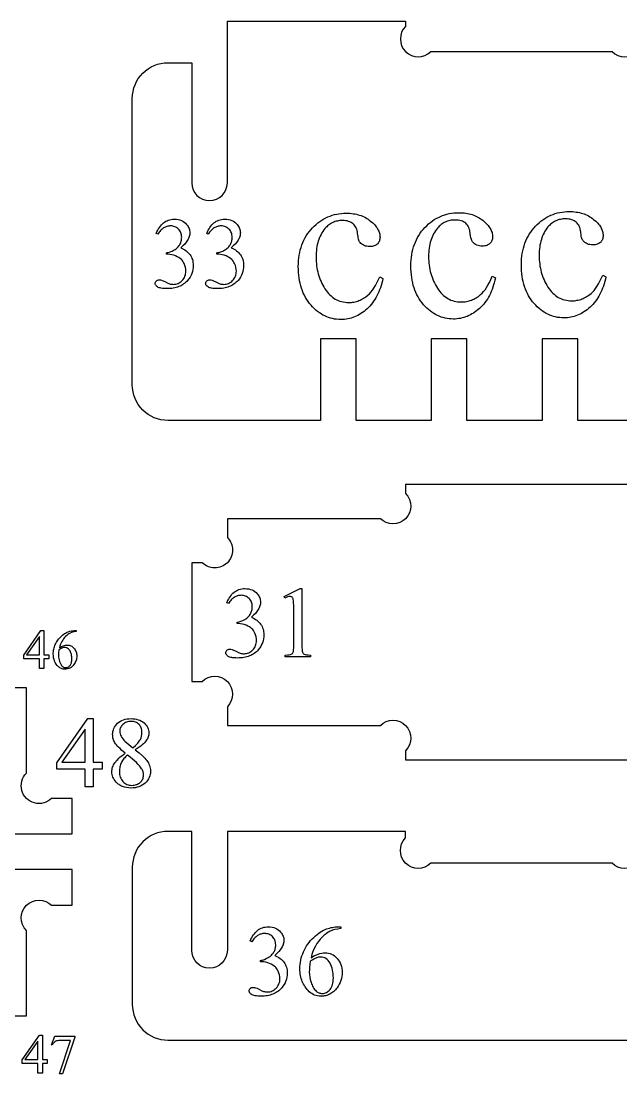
# Model space of a CAD drawing. Extents: x 5 to 599, y -219 to 392.
# Drawn here: x 469.5 to 522.9, y 6.6 to 100.4 of the extents above; entities that cross this region are included whole.
import ezdxf

# ---------------------------------------------------------------- set-up
doc = ezdxf.new("R2010")
doc.units = 0
doc.header["$MEASUREMENT"] = 0
doc.layers.add('EXT', color=1, linetype='CONTINUOUS')
doc.layers.add('TEXT', color=18, linetype='CONTINUOUS')

msp = doc.modelspace()

# ---------------------------------------------------------------- linework, layer by layer
at = {"layer": 'EXT'}
for points in [[(525.767, 64.777), (519.064, 64.777), (519.064, 72.053), (515.888, 72.053), (515.888, 64.777), (509.185, 64.777), (509.185, 72.053), (506.01, 72.053), (506.01, 64.777), (499.307, 64.777), (499.307, 72.053), (496.132, 72.053), (496.132, 64.777), (482.549, 64.777, -0.414214), (479.374, 67.952), (479.374, 93.466, -0.414214), (482.549, 96.641), (484.666, 96.641), (484.666, 85.945), (484.666, 85.945, 1), (487.841, 85.945), (487.841, 100.35), (503.717, 100.35), (503.717, 99.878, 1), (505.962, 97.633), (522.11, 97.633, 1), (524.356, 99.878)], [(524.356, 59.075), (503.717, 59.075), (503.717, 58.272, -1), (501.472, 56.027), (487.841, 56.027), (487.841, 54.354, -0.414214), (487.841, 52.108, -0.414214), (485.596, 52.108), (484.666, 52.108), (484.666, 41.524), (485.596, 41.524, -1), (487.841, 39.279), (487.841, 37.606), (501.472, 37.606, -1), (503.717, 35.361), (503.717, 34.558), (524.356, 34.558)], [(524.356, 27.594, -1), (522.11, 25.348), (505.962, 25.348, -1), (503.717, 27.594), (503.717, 28.171), (487.841, 28.171), (487.841, 17.587, -1), (484.666, 17.587), (484.666, 17.587), (484.666, 28.171), (482.549, 28.171, 0.414214), (479.374, 24.996), (479.374, 12.759, 0.414214), (482.549, 9.583), (582.038, 9.583, 0.414214)]]:
    msp.add_lwpolyline(points, format="xyb", dxfattribs=at)
msp.add_lwpolyline([(457.393, 21.592), (459.231, 21.592, -1), (461.477, 19.347), (461.477, 11.749), (469.944, 11.749), (469.944, 19.347, -1), (472.189, 21.592), (474.027, 21.592), (474.027, 24.767), (465.71, 24.767), (465.71, 27.943), (474.027, 27.943), (474.027, 31.118), (472.189, 31.118, -1), (469.944, 33.363), (469.944, 40.961), (461.477, 40.961), (461.477, 33.363, -1), (459.231, 31.118), (457.393, 31.118)], format="xyb", close=True, dxfattribs=at)
at = {"layer": 'TEXT'}
for points in [[(481.503, 81.443), (481.568, 81.589), (481.638, 81.727), (481.713, 81.856), (481.791, 81.976), (481.873, 82.088), (481.96, 82.191), (482.051, 82.286), (482.146, 82.372), (482.246, 82.448), (482.352, 82.515), (482.464, 82.571), (482.582, 82.617), (482.706, 82.653), (482.836, 82.678), (482.972, 82.694), (483.114, 82.699), (483.288, 82.691), (483.451, 82.67), (483.604, 82.633), (483.746, 82.582), (483.878, 82.517), (484, 82.437), (484.111, 82.342), (484.212, 82.233), (484.28, 82.146), (484.338, 82.057), (484.388, 81.966), (484.429, 81.874), (484.461, 81.781), (484.483, 81.686), (484.497, 81.589), (484.501, 81.491), (484.498, 81.41), (484.489, 81.328), (484.473, 81.246), (484.45, 81.164), (484.422, 81.081), (484.387, 80.998), (484.345, 80.914), (484.297, 80.831), (484.243, 80.746), (484.182, 80.662), (484.042, 80.492), (483.876, 80.321), (483.685, 80.148), (483.818, 80.091), (483.942, 80.029), (484.059, 79.961), (484.167, 79.887), (484.266, 79.807), (484.357, 79.721), (484.44, 79.63), (484.515, 79.533), (484.58, 79.431), (484.638, 79.325), (484.686, 79.214), (484.725, 79.099), (484.756, 78.979), (484.778, 78.855), (484.791, 78.726), (484.796, 78.594), (484.788, 78.404), (484.765, 78.22), (484.726, 78.043), (484.673, 77.872), (484.604, 77.708), (484.519, 77.551), (484.419, 77.399), (484.304, 77.255), (484.221, 77.165), (484.135, 77.082), (484.043, 77.004), (483.947, 76.932), (483.847, 76.866), (483.742, 76.805), (483.633, 76.75), (483.519, 76.701), (483.401, 76.658), (483.278, 76.621), (483.151, 76.589), (483.019, 76.563), (482.883, 76.543), (482.742, 76.528), (482.596, 76.52), (482.447, 76.517), (482.302, 76.519), (482.17, 76.526), (482.05, 76.538), (481.941, 76.554), (481.845, 76.575), (481.761, 76.601), (481.688, 76.631), (481.628, 76.666), (481.533, 76.742), (481.495, 76.781), (481.465, 76.821), (481.441, 76.861), (481.424, 76.902), (481.414, 76.944), (481.411, 76.987), (481.417, 77.048), (481.436, 77.106), (481.469, 77.16), (481.514, 77.211), (481.568, 77.253), (481.627, 77.283), (481.692, 77.301), (481.762, 77.307), (481.873, 77.298), (481.986, 77.272), (482.108, 77.221), (482.324, 77.112), (482.547, 77.002), (482.628, 76.967), (482.688, 76.947), (482.771, 76.926), (482.856, 76.911), (482.944, 76.902), (483.035, 76.899), (483.145, 76.904), (483.252, 76.921), (483.355, 76.948), (483.454, 76.986), (483.549, 77.034), (483.641, 77.094), (483.73, 77.164), (483.814, 77.246), (483.892, 77.334), (483.959, 77.427), (484.016, 77.524), (484.063, 77.624), (484.099, 77.729), (484.125, 77.838), (484.141, 77.95), (484.146, 78.067), (484.136, 78.239), (484.107, 78.409), (484.059, 78.577), (483.992, 78.743), (483.934, 78.858), (483.872, 78.959), (483.809, 79.045), (483.742, 79.116), (483.639, 79.202), (483.518, 79.283), (483.38, 79.361), (483.224, 79.434), (483.058, 79.497), (482.891, 79.541), (482.722, 79.568), (482.552, 79.577), (482.412, 79.577), (482.412, 79.709), (482.498, 79.722), (482.585, 79.741), (482.759, 79.793), (482.933, 79.866), (483.107, 79.959), (483.192, 80.012), (483.27, 80.067), (483.342, 80.126), (483.409, 80.186), (483.469, 80.25), (483.524, 80.316), (483.572, 80.384), (483.615, 80.455), (483.652, 80.529), (483.684, 80.604), (483.711, 80.681), (483.733, 80.759), (483.75, 80.84), (483.763, 80.922), (483.77, 81.006), (483.773, 81.092), (483.768, 81.202), (483.755, 81.307), (483.733, 81.407), (483.702, 81.501), (483.662, 81.589), (483.613, 81.673), (483.556, 81.75), (483.489, 81.823), (483.416, 81.888), (483.339, 81.945), (483.258, 81.993), (483.172, 82.032), (483.081, 82.062), (482.987, 82.084), (482.888, 82.097), (482.785, 82.102), (482.701, 82.099), (482.618, 82.09), (482.537, 82.076), (482.458, 82.056), (482.381, 82.03), (482.306, 81.999), (482.232, 81.962), (482.16, 81.919), (482.09, 81.871), (482.022, 81.817), (481.955, 81.757), (481.89, 81.692), (481.827, 81.62), (481.765, 81.544), (481.648, 81.373)], [(485.999, 81.443), (486.064, 81.589), (486.134, 81.727), (486.208, 81.856), (486.287, 81.976), (486.369, 82.088), (486.456, 82.191), (486.547, 82.286), (486.642, 82.372), (486.742, 82.448), (486.848, 82.515), (486.96, 82.571), (487.078, 82.617), (487.202, 82.653), (487.332, 82.678), (487.468, 82.694), (487.61, 82.699), (487.784, 82.691), (487.947, 82.67), (488.1, 82.633), (488.242, 82.582), (488.374, 82.517), (488.496, 82.437), (488.607, 82.342), (488.708, 82.233), (488.775, 82.146), (488.834, 82.057), (488.884, 81.966), (488.925, 81.874), (488.957, 81.781), (488.979, 81.686), (488.993, 81.589), (488.997, 81.491), (488.994, 81.41), (488.985, 81.328), (488.969, 81.246), (488.946, 81.164), (488.918, 81.081), (488.882, 80.998), (488.841, 80.914), (488.793, 80.831), (488.739, 80.746), (488.678, 80.662), (488.538, 80.492), (488.372, 80.321), (488.181, 80.148), (488.314, 80.091), (488.438, 80.029), (488.555, 79.961), (488.663, 79.887), (488.762, 79.807), (488.853, 79.721), (488.936, 79.63), (489.01, 79.533), (489.076, 79.431), (489.133, 79.325), (489.182, 79.214), (489.221, 79.099), (489.252, 78.979), (489.274, 78.855), (489.287, 78.726), (489.291, 78.594), (489.284, 78.404), (489.261, 78.22), (489.222, 78.043), (489.169, 77.872), (489.099, 77.708), (489.015, 77.551), (488.915, 77.399), (488.8, 77.255), (488.717, 77.165), (488.63, 77.082), (488.539, 77.004), (488.443, 76.932), (488.343, 76.866), (488.238, 76.805), (488.129, 76.75), (488.015, 76.701), (487.897, 76.658), (487.774, 76.621), (487.646, 76.589), (487.515, 76.563), (487.378, 76.543), (487.238, 76.528), (487.092, 76.52), (486.943, 76.517), (486.798, 76.519), (486.666, 76.526), (486.545, 76.538), (486.437, 76.554), (486.341, 76.575), (486.256, 76.601), (486.184, 76.631), (486.124, 76.666), (486.029, 76.742), (485.991, 76.781), (485.961, 76.821), (485.937, 76.861), (485.92, 76.902), (485.91, 76.944), (485.906, 76.987), (485.913, 77.048), (485.932, 77.106), (485.964, 77.16), (486.01, 77.211), (486.064, 77.253), (486.123, 77.283), (486.188, 77.301), (486.258, 77.307), (486.368, 77.298), (486.482, 77.272), (486.603, 77.221), (486.82, 77.112), (487.042, 77.002), (487.123, 76.967), (487.184, 76.947), (487.267, 76.926), (487.352, 76.911), (487.44, 76.902), (487.531, 76.899), (487.641, 76.904), (487.748, 76.921), (487.85, 76.948), (487.95, 76.986), (488.045, 77.034), (488.137, 77.094), (488.225, 77.164), (488.31, 77.246), (488.388, 77.334), (488.455, 77.427), (488.512, 77.524), (488.559, 77.624), (488.595, 77.729), (488.621, 77.838), (488.636, 77.95), (488.642, 78.067), (488.632, 78.239), (488.603, 78.409), (488.555, 78.577), (488.488, 78.743), (488.43, 78.858), (488.368, 78.959), (488.304, 79.045), (488.238, 79.116), (488.135, 79.202), (488.014, 79.283), (487.876, 79.361), (487.72, 79.434), (487.554, 79.497), (487.387, 79.541), (487.218, 79.568), (487.048, 79.577), (486.907, 79.577), (486.907, 79.709), (486.994, 79.722), (487.081, 79.741), (487.255, 79.793), (487.429, 79.866), (487.603, 79.959), (487.688, 80.012), (487.766, 80.067), (487.838, 80.126), (487.905, 80.186), (487.965, 80.25), (488.019, 80.316), (488.068, 80.384), (488.11, 80.455), (488.147, 80.529), (488.18, 80.604), (488.207, 80.681), (488.229, 80.759), (488.246, 80.84), (488.259, 80.922), (488.266, 81.006), (488.268, 81.092), (488.264, 81.202), (488.251, 81.307), (488.229, 81.407), (488.198, 81.501), (488.158, 81.589), (488.109, 81.673), (488.052, 81.75), (487.985, 81.823), (487.912, 81.888), (487.835, 81.945), (487.753, 81.993), (487.668, 82.032), (487.577, 82.062), (487.483, 82.084), (487.384, 82.097), (487.281, 82.102), (487.196, 82.099), (487.114, 82.09), (487.033, 82.076), (486.954, 82.056), (486.877, 82.03), (486.802, 81.999), (486.728, 81.962), (486.656, 81.919), (486.586, 81.871), (486.517, 81.817), (486.451, 81.757), (486.386, 81.692), (486.323, 81.62), (486.261, 81.544), (486.143, 81.373)], [(501.695, 77.433), (501.647, 77.215), (501.594, 77.004), (501.536, 76.799), (501.472, 76.601), (501.402, 76.409), (501.327, 76.223), (501.247, 76.044), (501.161, 75.871), (501.07, 75.704), (500.973, 75.544), (500.872, 75.39), (500.764, 75.242), (500.651, 75.101), (500.533, 74.966), (500.41, 74.838), (500.281, 74.716), (500.148, 74.601), (500.014, 74.493), (499.878, 74.392), (499.74, 74.3), (499.6, 74.214), (499.459, 74.136), (499.316, 74.065), (499.171, 74.002), (499.024, 73.947), (498.876, 73.898), (498.726, 73.857), (498.574, 73.824), (498.42, 73.798), (498.265, 73.779), (498.108, 73.768), (497.949, 73.764), (497.76, 73.769), (497.574, 73.784), (497.392, 73.809), (497.212, 73.844), (497.036, 73.889), (496.862, 73.944), (496.692, 74.009), (496.524, 74.084), (496.36, 74.169), (496.199, 74.264), (496.04, 74.369), (495.885, 74.483), (495.733, 74.608), (495.584, 74.743), (495.438, 74.888), (495.295, 75.043), (495.158, 75.206), (495.03, 75.376), (494.91, 75.553), (494.8, 75.738), (494.698, 75.929), (494.605, 76.127), (494.521, 76.333), (494.446, 76.545), (494.38, 76.764), (494.322, 76.991), (494.274, 77.224), (494.234, 77.465), (494.203, 77.712), (494.181, 77.967), (494.168, 78.228), (494.163, 78.496), (494.168, 78.757), (494.183, 79.011), (494.207, 79.259), (494.242, 79.501), (494.286, 79.736), (494.34, 79.966), (494.403, 80.189), (494.477, 80.406), (494.56, 80.617), (494.653, 80.822), (494.756, 81.021), (494.868, 81.213), (494.991, 81.399), (495.123, 81.579), (495.265, 81.753), (495.417, 81.921), (495.576, 82.08), (495.738, 82.23), (495.905, 82.369), (496.075, 82.497), (496.25, 82.616), (496.428, 82.724), (496.61, 82.821), (496.796, 82.909), (496.986, 82.986), (497.18, 83.053), (497.378, 83.11), (497.58, 83.156), (497.786, 83.192), (497.996, 83.218), (498.209, 83.233), (498.427, 83.238), (498.59, 83.235), (498.749, 83.227), (498.904, 83.214), (499.056, 83.195), (499.204, 83.17), (499.349, 83.14), (499.49, 83.105), (499.627, 83.064), (499.76, 83.017), (499.89, 82.966), (500.017, 82.908), (500.139, 82.846), (500.258, 82.778), (500.373, 82.704), (500.485, 82.625), (500.593, 82.541), (500.792, 82.365), (500.881, 82.277), (500.964, 82.188), (501.04, 82.099), (501.11, 82.01), (501.173, 81.92), (501.229, 81.83), (501.279, 81.739), (501.322, 81.648), (501.359, 81.556), (501.389, 81.464), (501.412, 81.372), (501.428, 81.279), (501.438, 81.185), (501.442, 81.092), (501.438, 81.001), (501.427, 80.915), (501.408, 80.834), (501.382, 80.756), (501.348, 80.683), (501.307, 80.615), (501.259, 80.551), (501.203, 80.492), (501.14, 80.438), (501.071, 80.391), (500.997, 80.352), (500.916, 80.32), (500.829, 80.295), (500.737, 80.277), (500.639, 80.266), (500.534, 80.262), (500.395, 80.268), (500.264, 80.286), (500.142, 80.314), (500.029, 80.355), (499.925, 80.407), (499.83, 80.471), (499.744, 80.546), (499.666, 80.633), (499.626, 80.69), (499.59, 80.759), (499.557, 80.839), (499.528, 80.931), (499.502, 81.034), (499.48, 81.149), (499.446, 81.414), (499.429, 81.553), (499.402, 81.684), (499.366, 81.807), (499.321, 81.921), (499.267, 82.026), (499.204, 82.123), (499.132, 82.212), (499.051, 82.292), (498.962, 82.36), (498.864, 82.42), (498.758, 82.47), (498.644, 82.511), (498.522, 82.543), (498.391, 82.566), (498.252, 82.58), (498.105, 82.584), (497.984, 82.582), (497.867, 82.573), (497.752, 82.559), (497.641, 82.539), (497.532, 82.514), (497.427, 82.483), (497.324, 82.446), (497.224, 82.404), (497.128, 82.356), (497.034, 82.302), (496.943, 82.243), (496.855, 82.178), (496.771, 82.108), (496.689, 82.032), (496.61, 81.95), (496.534, 81.862), (496.438, 81.741), (496.349, 81.614), (496.265, 81.482), (496.188, 81.346), (496.117, 81.205), (496.052, 81.059), (495.994, 80.908), (495.941, 80.753), (495.895, 80.592), (495.855, 80.427), (495.821, 80.257), (495.793, 80.082), (495.772, 79.903), (495.756, 79.719), (495.747, 79.529), (495.744, 79.335), (495.747, 79.137), (495.756, 78.941), (495.771, 78.749), (495.793, 78.559), (495.82, 78.372), (495.854, 78.188), (495.894, 78.007), (495.94, 77.829), (495.992, 77.654), (496.051, 77.482), (496.115, 77.313), (496.186, 77.147), (496.262, 76.983), (496.345, 76.823), (496.434, 76.665), (496.529, 76.511), (496.63, 76.363), (496.734, 76.224), (496.843, 76.095), (496.956, 75.975), (497.074, 75.865), (497.196, 75.765), (497.322, 75.674), (497.452, 75.593), (497.587, 75.521), (497.726, 75.459), (497.87, 75.406), (498.017, 75.363), (498.169, 75.33), (498.326, 75.306), (498.486, 75.291), (498.651, 75.286), (498.77, 75.289), (498.887, 75.297), (499.003, 75.309), (499.117, 75.327), (499.23, 75.35), (499.341, 75.378), (499.451, 75.412), (499.559, 75.45), (499.665, 75.493), (499.77, 75.542), (499.874, 75.595), (499.976, 75.654), (500.076, 75.718), (500.175, 75.787), (500.368, 75.94), (500.502, 76.064), (500.635, 76.21), (500.767, 76.38), (500.898, 76.572), (501.028, 76.787), (501.157, 77.025), (501.285, 77.286), (501.412, 77.57)], [(511.722, 77.478), (511.675, 77.261), (511.621, 77.049), (511.563, 76.845), (511.499, 76.646), (511.429, 76.454), (511.354, 76.268), (511.274, 76.089), (511.188, 75.916), (511.097, 75.749), (511.001, 75.589), (510.899, 75.435), (510.791, 75.288), (510.679, 75.146), (510.56, 75.012), (510.437, 74.883), (510.308, 74.761), (510.175, 74.646), (510.041, 74.538), (509.905, 74.438), (509.767, 74.345), (509.627, 74.259), (509.486, 74.181), (509.343, 74.111), (509.198, 74.048), (509.051, 73.992), (508.903, 73.943), (508.753, 73.903), (508.601, 73.869), (508.447, 73.843), (508.292, 73.825), (508.135, 73.813), (507.976, 73.81), (507.787, 73.815), (507.601, 73.83), (507.419, 73.855), (507.239, 73.89), (507.063, 73.935), (506.889, 73.989), (506.719, 74.054), (506.551, 74.129), (506.387, 74.214), (506.226, 74.309), (506.068, 74.414), (505.912, 74.529), (505.76, 74.653), (505.611, 74.788), (505.465, 74.933), (505.322, 75.088), (505.185, 75.251), (505.057, 75.421), (504.937, 75.599), (504.827, 75.783), (504.725, 75.974), (504.632, 76.173), (504.548, 76.378), (504.473, 76.59), (504.407, 76.81), (504.349, 77.036), (504.301, 77.27), (504.261, 77.51), (504.23, 77.757), (504.208, 78.012), (504.195, 78.273), (504.19, 78.542), (504.195, 78.802), (504.21, 79.056), (504.234, 79.304), (504.269, 79.546), (504.313, 79.782), (504.367, 80.011), (504.43, 80.234), (504.504, 80.452), (504.587, 80.663), (504.68, 80.867), (504.783, 81.066), (504.896, 81.258), (505.018, 81.445), (505.15, 81.625), (505.292, 81.799), (505.444, 81.966), (505.603, 82.126), (505.765, 82.275), (505.932, 82.414), (506.102, 82.543), (506.277, 82.661), (506.455, 82.769), (506.637, 82.867), (506.823, 82.954), (507.013, 83.031), (507.207, 83.098), (507.405, 83.155), (507.607, 83.201), (507.813, 83.237), (508.023, 83.263), (508.236, 83.278), (508.454, 83.283), (508.617, 83.281), (508.776, 83.273), (508.931, 83.259), (509.083, 83.24), (509.231, 83.215), (509.376, 83.185), (509.517, 83.15), (509.654, 83.109), (509.788, 83.063), (509.917, 83.011), (510.044, 82.954), (510.166, 82.891), (510.285, 82.823), (510.4, 82.749), (510.512, 82.67), (510.62, 82.586), (510.819, 82.411), (510.908, 82.322), (510.991, 82.234), (511.068, 82.145), (511.137, 82.055), (511.2, 81.965), (511.257, 81.875), (511.306, 81.784), (511.349, 81.693), (511.386, 81.601), (511.416, 81.509), (511.439, 81.417), (511.456, 81.324), (511.465, 81.231), (511.469, 81.137), (511.465, 81.046), (511.454, 80.96), (511.435, 80.879), (511.409, 80.802), (511.375, 80.729), (511.334, 80.66), (511.286, 80.596), (511.23, 80.537), (511.167, 80.483), (511.098, 80.437), (511.024, 80.397), (510.943, 80.365), (510.857, 80.34), (510.764, 80.322), (510.666, 80.311), (510.561, 80.308), (510.422, 80.313), (510.291, 80.331), (510.169, 80.36), (510.056, 80.4), (509.952, 80.452), (509.857, 80.516), (509.771, 80.591), (509.693, 80.678), (509.653, 80.735), (509.617, 80.804), (509.584, 80.884), (509.555, 80.976), (509.53, 81.079), (509.507, 81.194), (509.474, 81.459), (509.456, 81.599), (509.429, 81.73), (509.393, 81.852), (509.348, 81.966), (509.294, 82.072), (509.231, 82.169), (509.159, 82.257), (509.078, 82.337), (508.989, 82.406), (508.891, 82.465), (508.785, 82.515), (508.671, 82.557), (508.549, 82.589), (508.418, 82.611), (508.279, 82.625), (508.132, 82.63), (508.012, 82.627), (507.894, 82.618), (507.78, 82.604), (507.668, 82.585), (507.559, 82.559), (507.454, 82.528), (507.351, 82.492), (507.251, 82.449), (507.155, 82.401), (507.061, 82.348), (506.97, 82.288), (506.883, 82.224), (506.798, 82.153), (506.716, 82.077), (506.637, 81.995), (506.561, 81.908), (506.465, 81.786), (506.376, 81.659), (506.293, 81.528), (506.215, 81.391), (506.144, 81.25), (506.08, 81.104), (506.021, 80.953), (505.968, 80.798), (505.922, 80.638), (505.882, 80.472), (505.848, 80.302), (505.82, 80.128), (505.799, 79.948), (505.783, 79.764), (505.774, 79.575), (505.771, 79.381), (505.774, 79.182), (505.783, 78.987), (505.799, 78.794), (505.82, 78.604), (505.848, 78.417), (505.881, 78.234), (505.921, 78.053), (505.967, 77.875), (506.019, 77.7), (506.078, 77.527), (506.142, 77.358), (506.213, 77.192), (506.289, 77.029), (506.372, 76.868), (506.461, 76.711), (506.556, 76.556), (506.657, 76.408), (506.761, 76.269), (506.87, 76.14), (506.983, 76.021), (507.101, 75.911), (507.223, 75.81), (507.349, 75.719), (507.48, 75.638), (507.614, 75.566), (507.753, 75.504), (507.897, 75.451), (508.044, 75.408), (508.197, 75.375), (508.353, 75.351), (508.513, 75.337), (508.678, 75.332), (508.797, 75.334), (508.914, 75.342), (509.03, 75.355), (509.144, 75.373), (509.257, 75.396), (509.368, 75.424), (509.478, 75.457), (509.586, 75.495), (509.692, 75.539), (509.797, 75.587), (509.901, 75.641), (510.003, 75.699), (510.103, 75.763), (510.202, 75.832), (510.396, 75.985), (510.529, 76.109), (510.662, 76.256), (510.794, 76.425), (510.925, 76.617), (511.055, 76.832), (511.184, 77.07), (511.312, 77.331), (511.439, 77.615)], [(521.565, 77.581), (521.518, 77.364), (521.464, 77.153), (521.406, 76.948), (521.342, 76.749), (521.272, 76.557), (521.197, 76.372), (521.117, 76.192), (521.031, 76.019), (520.94, 75.853), (520.844, 75.692), (520.742, 75.538), (520.634, 75.391), (520.522, 75.25), (520.403, 75.115), (520.28, 74.986), (520.151, 74.864), (520.018, 74.749), (519.884, 74.641), (519.748, 74.541), (519.61, 74.448), (519.47, 74.363), (519.329, 74.285), (519.186, 74.214), (519.041, 74.151), (518.894, 74.095), (518.746, 74.047), (518.596, 74.006), (518.444, 73.972), (518.29, 73.946), (518.135, 73.928), (517.978, 73.917), (517.819, 73.913), (517.63, 73.918), (517.444, 73.933), (517.262, 73.958), (517.082, 73.993), (516.906, 74.038), (516.732, 74.093), (516.562, 74.158), (516.394, 74.233), (516.23, 74.317), (516.069, 74.412), (515.911, 74.517), (515.755, 74.632), (515.603, 74.757), (515.454, 74.892), (515.308, 75.036), (515.165, 75.191), (515.028, 75.354), (514.9, 75.525), (514.78, 75.702), (514.67, 75.886), (514.568, 76.078), (514.475, 76.276), (514.391, 76.481), (514.316, 76.694), (514.25, 76.913), (514.192, 77.139), (514.144, 77.373), (514.104, 77.613), (514.073, 77.861), (514.051, 78.115), (514.038, 78.376), (514.033, 78.645), (514.038, 78.905), (514.053, 79.159), (514.077, 79.407), (514.112, 79.649), (514.156, 79.885), (514.21, 80.114), (514.273, 80.338), (514.347, 80.555), (514.43, 80.766), (514.523, 80.971), (514.626, 81.169), (514.739, 81.362), (514.861, 81.548), (514.993, 81.728), (515.135, 81.902), (515.287, 82.07), (515.446, 82.229), (515.608, 82.378), (515.775, 82.517), (515.945, 82.646), (516.12, 82.764), (516.298, 82.872), (516.48, 82.97), (516.666, 83.057), (516.856, 83.135), (517.05, 83.201), (517.248, 83.258), (517.45, 83.304), (517.656, 83.34), (517.866, 83.366), (518.079, 83.382), (518.297, 83.387), (518.46, 83.384), (518.619, 83.376), (518.774, 83.362), (518.926, 83.343), (519.074, 83.319), (519.219, 83.289), (519.36, 83.253), (519.497, 83.212), (519.631, 83.166), (519.76, 83.114), (519.887, 83.057), (520.009, 82.994), (520.128, 82.926), (520.243, 82.853), (520.355, 82.774), (520.463, 82.689), (520.662, 82.514), (520.751, 82.426), (520.834, 82.337), (520.911, 82.248), (520.98, 82.158), (521.043, 82.068), (521.1, 81.978), (521.149, 81.887), (521.192, 81.796), (521.229, 81.705), (521.259, 81.612), (521.282, 81.52), (521.299, 81.427), (521.308, 81.334), (521.312, 81.24), (521.308, 81.15), (521.297, 81.064), (521.278, 80.982), (521.252, 80.905), (521.218, 80.832), (521.177, 80.764), (521.129, 80.7), (521.073, 80.64), (521.01, 80.586), (520.941, 80.54), (520.867, 80.5), (520.786, 80.468), (520.7, 80.443), (520.607, 80.425), (520.509, 80.414), (520.404, 80.411), (520.265, 80.417), (520.134, 80.434), (520.012, 80.463), (519.9, 80.504), (519.795, 80.556), (519.7, 80.619), (519.614, 80.695), (519.536, 80.782), (519.496, 80.839), (519.46, 80.907), (519.427, 80.987), (519.398, 81.079), (519.373, 81.183), (519.35, 81.298), (519.317, 81.562), (519.299, 81.702), (519.272, 81.833), (519.236, 81.956), (519.191, 82.07), (519.137, 82.175), (519.074, 82.272), (519.002, 82.36), (518.921, 82.44), (518.832, 82.509), (518.734, 82.568), (518.628, 82.619), (518.514, 82.66), (518.392, 82.692), (518.261, 82.715), (518.122, 82.728), (517.975, 82.733), (517.855, 82.73), (517.737, 82.722), (517.623, 82.708), (517.511, 82.688), (517.402, 82.662), (517.297, 82.631), (517.194, 82.595), (517.094, 82.552), (516.998, 82.505), (516.904, 82.451), (516.813, 82.392), (516.726, 82.327), (516.641, 82.256), (516.559, 82.18), (516.48, 82.098), (516.404, 82.011), (516.308, 81.889), (516.219, 81.762), (516.136, 81.631), (516.058, 81.495), (515.987, 81.353), (515.923, 81.207), (515.864, 81.057), (515.811, 80.901), (515.765, 80.741), (515.725, 80.576), (515.691, 80.406), (515.663, 80.231), (515.642, 80.051), (515.626, 79.867), (515.617, 79.678), (515.614, 79.484), (515.617, 79.285), (515.626, 79.09), (515.642, 78.897), (515.663, 78.707), (515.691, 78.521), (515.724, 78.337), (515.764, 78.156), (515.81, 77.978), (515.862, 77.803), (515.921, 77.631), (515.985, 77.461), (516.056, 77.295), (516.132, 77.132), (516.215, 76.971), (516.304, 76.814), (516.399, 76.659), (516.5, 76.511), (516.604, 76.372), (516.713, 76.243), (516.826, 76.124), (516.944, 76.014), (517.066, 75.913), (517.192, 75.822), (517.323, 75.741), (517.457, 75.669), (517.596, 75.607), (517.74, 75.555), (517.888, 75.512), (518.04, 75.478), (518.196, 75.454), (518.356, 75.44), (518.521, 75.435), (518.64, 75.438), (518.757, 75.445), (518.873, 75.458), (518.987, 75.476), (519.1, 75.499), (519.211, 75.527), (519.321, 75.56), (519.429, 75.598), (519.535, 75.642), (519.64, 75.69), (519.744, 75.744), (519.846, 75.803), (519.946, 75.867), (520.045, 75.936), (520.239, 76.089), (520.372, 76.212), (520.505, 76.359), (520.637, 76.528), (520.768, 76.72), (520.898, 76.936), (521.027, 77.174), (521.155, 77.434), (521.283, 77.718)], [(487.795, 48.544), (487.861, 48.69), (487.931, 48.828), (488.005, 48.957), (488.083, 49.077), (488.166, 49.189), (488.253, 49.292), (488.343, 49.387), (488.438, 49.473), (488.539, 49.549), (488.645, 49.616), (488.757, 49.672), (488.875, 49.718), (488.999, 49.754), (489.129, 49.779), (489.265, 49.795), (489.407, 49.8), (489.58, 49.793), (489.743, 49.771), (489.896, 49.734), (490.039, 49.683), (490.171, 49.618), (490.292, 49.538), (490.403, 49.443), (490.504, 49.334), (490.572, 49.247), (490.631, 49.158), (490.681, 49.067), (490.721, 48.975), (490.753, 48.882), (490.776, 48.787), (490.789, 48.69), (490.794, 48.592), (490.791, 48.511), (490.781, 48.429), (490.765, 48.347), (490.743, 48.265), (490.714, 48.182), (490.679, 48.099), (490.638, 48.015), (490.59, 47.932), (490.536, 47.847), (490.475, 47.763), (490.335, 47.593), (490.169, 47.422), (489.977, 47.249), (490.11, 47.192), (490.235, 47.13), (490.351, 47.062), (490.459, 46.988), (490.559, 46.908), (490.65, 46.822), (490.733, 46.731), (490.807, 46.634), (490.873, 46.532), (490.93, 46.426), (490.978, 46.315), (491.018, 46.2), (491.049, 46.08), (491.071, 45.956), (491.084, 45.827), (491.088, 45.695), (491.08, 45.505), (491.057, 45.321), (491.019, 45.144), (490.965, 44.974), (490.896, 44.809), (490.811, 44.652), (490.712, 44.5), (490.596, 44.356), (490.514, 44.266), (490.427, 44.183), (490.336, 44.105), (490.24, 44.033), (490.14, 43.967), (490.035, 43.906), (489.925, 43.851), (489.812, 43.802), (489.693, 43.759), (489.57, 43.722), (489.443, 43.69), (489.311, 43.664), (489.175, 43.644), (489.034, 43.629), (488.889, 43.621), (488.739, 43.618), (488.595, 43.62), (488.462, 43.627), (488.342, 43.639), (488.234, 43.655), (488.137, 43.676), (488.053, 43.702), (487.981, 43.732), (487.92, 43.767), (487.825, 43.843), (487.788, 43.882), (487.757, 43.922), (487.734, 43.962), (487.717, 44.004), (487.706, 44.045), (487.703, 44.088), (487.709, 44.149), (487.729, 44.207), (487.761, 44.261), (487.806, 44.312), (487.86, 44.354), (487.92, 44.384), (487.984, 44.402), (488.054, 44.408), (488.165, 44.399), (488.278, 44.373), (488.4, 44.322), (488.616, 44.213), (488.839, 44.103), (488.92, 44.068), (488.981, 44.048), (489.063, 44.027), (489.149, 44.012), (489.237, 44.003), (489.327, 44), (489.438, 44.005), (489.544, 44.022), (489.647, 44.049), (489.746, 44.087), (489.842, 44.135), (489.934, 44.195), (490.022, 44.265), (490.107, 44.347), (490.185, 44.435), (490.252, 44.528), (490.309, 44.625), (490.355, 44.725), (490.392, 44.83), (490.418, 44.939), (490.433, 45.051), (490.438, 45.168), (490.429, 45.34), (490.4, 45.51), (490.352, 45.678), (490.285, 45.844), (490.226, 45.959), (490.165, 46.06), (490.101, 46.146), (490.034, 46.217), (489.931, 46.303), (489.81, 46.385), (489.672, 46.462), (489.516, 46.535), (489.351, 46.598), (489.184, 46.642), (489.015, 46.669), (488.845, 46.678), (488.704, 46.678), (488.704, 46.81), (488.791, 46.823), (488.878, 46.842), (489.051, 46.894), (489.226, 46.967), (489.4, 47.06), (489.484, 47.113), (489.563, 47.169), (489.635, 47.227), (489.701, 47.287), (489.762, 47.351), (489.816, 47.417), (489.865, 47.485), (489.907, 47.556), (489.944, 47.63), (489.976, 47.705), (490.003, 47.782), (490.026, 47.86), (490.043, 47.941), (490.055, 48.023), (490.063, 48.107), (490.065, 48.193), (490.061, 48.303), (490.047, 48.408), (490.025, 48.508), (489.994, 48.602), (489.954, 48.69), (489.906, 48.774), (489.848, 48.851), (489.782, 48.924), (489.709, 48.989), (489.632, 49.046), (489.55, 49.094), (489.464, 49.133), (489.374, 49.163), (489.279, 49.185), (489.18, 49.198), (489.077, 49.203), (488.993, 49.2), (488.911, 49.191), (488.83, 49.177), (488.751, 49.157), (488.674, 49.131), (488.598, 49.1), (488.525, 49.063), (488.453, 49.02), (488.382, 48.972), (488.314, 48.918), (488.247, 48.858), (488.182, 48.793), (488.119, 48.722), (488.058, 48.645), (487.94, 48.474)], [(492.888, 49.093), (494.337, 49.8), (494.482, 49.8), (494.482, 44.773), (494.485, 44.546), (494.492, 44.367), (494.505, 44.234), (494.524, 44.149), (494.55, 44.091), (494.588, 44.041), (494.637, 43.997), (494.697, 43.96), (494.78, 43.931), (494.897, 43.909), (495.048, 43.894), (495.233, 43.886), (495.233, 43.723), (492.994, 43.723), (492.994, 43.886), (493.186, 43.894), (493.34, 43.908), (493.458, 43.93), (493.538, 43.958), (493.595, 43.993), (493.642, 44.033), (493.68, 44.078), (493.709, 44.129), (493.73, 44.21), (493.745, 44.344), (493.754, 44.532), (493.757, 44.773), (493.757, 47.987), (493.755, 48.282), (493.747, 48.52), (493.733, 48.699), (493.714, 48.821), (493.695, 48.886), (493.67, 48.943), (493.639, 48.989), (493.602, 49.027), (493.559, 49.056), (493.512, 49.076), (493.461, 49.089), (493.406, 49.093), (493.317, 49.084), (493.212, 49.059), (493.091, 49.016), (492.954, 48.957)], [(471.946, 43.899), (471.946, 43.553), (471.502, 43.553), (471.502, 42.68), (471.1, 42.68), (471.1, 43.553), (469.7, 43.553), (469.7, 43.865), (471.234, 46.055), (471.502, 46.055), (471.502, 43.899)], [(474.359, 46.055), (474.359, 45.965), (474.205, 45.945), (474.066, 45.917), (473.942, 45.881), (473.833, 45.837), (473.731, 45.783), (473.63, 45.715), (473.53, 45.636), (473.43, 45.543), (473.335, 45.442), (473.249, 45.334), (473.171, 45.221), (473.101, 45.103), (473.039, 44.976), (472.981, 44.837), (472.929, 44.687), (472.883, 44.526), (472.971, 44.583), (473.059, 44.632), (473.147, 44.673), (473.235, 44.707), (473.323, 44.734), (473.411, 44.752), (473.499, 44.764), (473.588, 44.768), (473.671, 44.763), (473.752, 44.75), (473.829, 44.729), (473.904, 44.699), (473.976, 44.661), (474.046, 44.614), (474.112, 44.558), (474.176, 44.494), (474.234, 44.424), (474.284, 44.348), (474.327, 44.267), (474.362, 44.182), (474.389, 44.092), (474.409, 43.997), (474.42, 43.897), (474.424, 43.792), (474.42, 43.689), (474.409, 43.589), (474.389, 43.491), (474.362, 43.395), (474.326, 43.302), (474.283, 43.211), (474.232, 43.122), (474.173, 43.036), (474.094, 42.939), (474.01, 42.854), (473.919, 42.783), (473.822, 42.725), (473.719, 42.679), (473.61, 42.647), (473.494, 42.628), (473.373, 42.621), (473.29, 42.625), (473.21, 42.635), (473.133, 42.653), (473.06, 42.677), (472.989, 42.709), (472.922, 42.747), (472.858, 42.793), (472.797, 42.845), (472.689, 42.959), (472.595, 43.08), (472.515, 43.209), (472.45, 43.347), (472.399, 43.492), (472.363, 43.646), (472.341, 43.807), (472.334, 43.977), (472.337, 44.088), (472.345, 44.196), (472.359, 44.304), (472.379, 44.41), (472.404, 44.515), (472.434, 44.618), (472.47, 44.72), (472.512, 44.821), (472.559, 44.92), (472.611, 45.016), (472.667, 45.109), (472.728, 45.199), (472.794, 45.286), (472.865, 45.37), (472.94, 45.452), (473.021, 45.531), (473.184, 45.673), (473.344, 45.79), (473.423, 45.839), (473.501, 45.882), (473.578, 45.918), (473.654, 45.948), (473.802, 45.995), (473.946, 46.029), (474.084, 46.049), (474.217, 46.055)], [(471.1, 43.899), (471.1, 45.541), (469.939, 43.899)], [(472.841, 44.348), (472.808, 44.05), (472.797, 43.816), (472.803, 43.697), (472.819, 43.572), (472.846, 43.442), (472.884, 43.308), (472.933, 43.178), (472.992, 43.062), (473.061, 42.96), (473.141, 42.872), (473.207, 42.822), (473.279, 42.786), (473.358, 42.765), (473.444, 42.758), (473.496, 42.761), (473.547, 42.77), (473.597, 42.786), (473.645, 42.808), (473.691, 42.836), (473.737, 42.87), (473.781, 42.911), (473.823, 42.958), (473.862, 43.01), (473.896, 43.068), (473.925, 43.132), (473.948, 43.2), (473.967, 43.274), (473.98, 43.354), (473.988, 43.438), (473.99, 43.528), (473.988, 43.631), (473.98, 43.73), (473.967, 43.825), (473.949, 43.917), (473.925, 44.006), (473.897, 44.091), (473.863, 44.172), (473.824, 44.25), (473.781, 44.322), (473.733, 44.384), (473.68, 44.436), (473.624, 44.479), (473.563, 44.512), (473.497, 44.536), (473.428, 44.551), (473.354, 44.555), (473.258, 44.546), (473.155, 44.516), (473.023, 44.455)], [(476.699, 34.34), (476.699, 33.716), (475.9, 33.716), (475.9, 32.144), (475.176, 32.144), (475.176, 33.716), (472.656, 33.716), (472.656, 34.278), (475.417, 38.221), (475.9, 38.221), (475.9, 34.34)], [(478.737, 35.143), (478.415, 35.418), (478.277, 35.546), (478.155, 35.665), (478.049, 35.778), (477.959, 35.884), (477.885, 35.982), (477.826, 36.074), (477.778, 36.162), (477.736, 36.251), (477.701, 36.341), (477.673, 36.432), (477.65, 36.523), (477.634, 36.615), (477.625, 36.709), (477.621, 36.803), (477.628, 36.945), (477.649, 37.082), (477.684, 37.215), (477.733, 37.342), (477.796, 37.464), (477.873, 37.582), (477.964, 37.694), (478.069, 37.801), (478.186, 37.9), (478.312, 37.985), (478.447, 38.057), (478.591, 38.116), (478.744, 38.162), (478.907, 38.194), (479.078, 38.214), (479.259, 38.221), (479.435, 38.215), (479.602, 38.196), (479.76, 38.166), (479.909, 38.123), (480.049, 38.068), (480.181, 38.001), (480.304, 37.922), (480.418, 37.83), (480.521, 37.731), (480.61, 37.628), (480.686, 37.521), (480.748, 37.412), (480.796, 37.299), (480.83, 37.182), (480.85, 37.062), (480.857, 36.939), (480.854, 36.855), (480.842, 36.771), (480.824, 36.687), (480.798, 36.602), (480.765, 36.516), (480.724, 36.431), (480.676, 36.345), (480.62, 36.258), (480.553, 36.17), (480.47, 36.077), (480.37, 35.981), (480.255, 35.881), (480.123, 35.777), (479.976, 35.669), (479.812, 35.557), (479.632, 35.442), (479.986, 35.159), (480.274, 34.908), (480.394, 34.795), (480.498, 34.689), (480.585, 34.592), (480.655, 34.502), (480.734, 34.389), (480.801, 34.275), (480.859, 34.159), (480.906, 34.042), (480.942, 33.923), (480.968, 33.803), (480.984, 33.681), (480.989, 33.558), (480.982, 33.404), (480.959, 33.255), (480.922, 33.113), (480.869, 32.976), (480.802, 32.844), (480.72, 32.719), (480.623, 32.599), (480.51, 32.485), (480.386, 32.38), (480.252, 32.29), (480.11, 32.213), (479.957, 32.15), (479.796, 32.102), (479.625, 32.067), (479.444, 32.046), (479.255, 32.039), (479.049, 32.047), (478.854, 32.072), (478.672, 32.114), (478.501, 32.172), (478.42, 32.207), (478.341, 32.246), (478.266, 32.29), (478.194, 32.338), (478.124, 32.39), (478.058, 32.446), (477.994, 32.506), (477.933, 32.57), (477.845, 32.678), (477.768, 32.788), (477.703, 32.901), (477.65, 33.016), (477.609, 33.133), (477.579, 33.253), (477.562, 33.376), (477.556, 33.501), (477.56, 33.6), (477.572, 33.698), (477.593, 33.796), (477.622, 33.894), (477.659, 33.992), (477.705, 34.09), (477.759, 34.187), (477.821, 34.285), (477.894, 34.383), (477.978, 34.484), (478.075, 34.587), (478.183, 34.693), (478.303, 34.802), (478.436, 34.913), (478.58, 35.027)], [(479.426, 35.613), (479.665, 35.837), (479.856, 36.037), (479.934, 36.127), (479.999, 36.212), (480.052, 36.29), (480.093, 36.361), (480.155, 36.503), (480.199, 36.654), (480.225, 36.814), (480.234, 36.983), (480.23, 37.095), (480.218, 37.201), (480.197, 37.3), (480.169, 37.394), (480.133, 37.481), (480.088, 37.562), (480.036, 37.636), (479.975, 37.705), (479.907, 37.766), (479.833, 37.819), (479.754, 37.864), (479.669, 37.901), (479.577, 37.929), (479.48, 37.95), (479.377, 37.962), (479.268, 37.966), (479.159, 37.962), (479.054, 37.95), (478.956, 37.93), (478.862, 37.901), (478.773, 37.865), (478.69, 37.82), (478.612, 37.768), (478.539, 37.707), (478.473, 37.641), (478.416, 37.572), (478.368, 37.5), (478.328, 37.426), (478.298, 37.349), (478.276, 37.269), (478.263, 37.186), (478.258, 37.101), (478.265, 36.987), (478.287, 36.873), (478.324, 36.759), (478.374, 36.645), (478.439, 36.532), (478.516, 36.422), (478.605, 36.314), (478.706, 36.21)], [(475.176, 34.34), (475.176, 37.294), (473.086, 34.34)], [(478.943, 34.976), (478.855, 34.898), (478.773, 34.819), (478.696, 34.738), (478.626, 34.655), (478.561, 34.571), (478.503, 34.484), (478.45, 34.396), (478.403, 34.307), (478.362, 34.215), (478.326, 34.122), (478.296, 34.027), (478.271, 33.93), (478.252, 33.831), (478.238, 33.73), (478.23, 33.627), (478.227, 33.523), (478.232, 33.385), (478.247, 33.254), (478.271, 33.13), (478.305, 33.013), (478.348, 32.903), (478.401, 32.801), (478.464, 32.705), (478.537, 32.616), (478.617, 32.536), (478.702, 32.467), (478.793, 32.409), (478.889, 32.361), (478.99, 32.324), (479.096, 32.297), (479.208, 32.281), (479.325, 32.276), (479.441, 32.28), (479.55, 32.293), (479.654, 32.314), (479.752, 32.343), (479.844, 32.381), (479.93, 32.427), (480.01, 32.481), (480.085, 32.544), (480.151, 32.613), (480.209, 32.685), (480.258, 32.761), (480.299, 32.84), (480.33, 32.923), (480.352, 33.01), (480.365, 33.1), (480.37, 33.194), (480.367, 33.272), (480.36, 33.348), (480.346, 33.421), (480.328, 33.493), (480.305, 33.563), (480.276, 33.631), (480.242, 33.696), (480.203, 33.76), (480.115, 33.881), (480.007, 34.011), (479.88, 34.149), (479.732, 34.297), (479.565, 34.453), (479.377, 34.619), (479.17, 34.793)], [(489.879, 18.421), (489.945, 18.567), (490.015, 18.704), (490.089, 18.833), (490.167, 18.954), (490.249, 19.065), (490.336, 19.169), (490.427, 19.263), (490.522, 19.349), (490.622, 19.426), (490.728, 19.492), (490.84, 19.549), (490.958, 19.595), (491.082, 19.63), (491.212, 19.656), (491.348, 19.671), (491.49, 19.676), (491.664, 19.669), (491.827, 19.647), (491.98, 19.611), (492.122, 19.56), (492.254, 19.495), (492.376, 19.415), (492.487, 19.32), (492.588, 19.211), (492.656, 19.124), (492.715, 19.035), (492.764, 18.944), (492.805, 18.852), (492.837, 18.759), (492.859, 18.664), (492.873, 18.567), (492.878, 18.469), (492.874, 18.388), (492.865, 18.306), (492.849, 18.224), (492.827, 18.141), (492.798, 18.059), (492.763, 17.976), (492.721, 17.892), (492.673, 17.808), (492.619, 17.724), (492.559, 17.64), (492.418, 17.47), (492.252, 17.298), (492.061, 17.126), (492.194, 17.069), (492.319, 17.007), (492.435, 16.938), (492.543, 16.864), (492.642, 16.785), (492.734, 16.699), (492.816, 16.608), (492.891, 16.511), (492.957, 16.409), (493.014, 16.302), (493.062, 16.192), (493.101, 16.076), (493.132, 15.957), (493.154, 15.833), (493.167, 15.704), (493.172, 15.571), (493.164, 15.381), (493.141, 15.198), (493.103, 15.021), (493.049, 14.85), (492.98, 14.686), (492.895, 14.528), (492.795, 14.377), (492.68, 14.232), (492.598, 14.143), (492.511, 14.059), (492.419, 13.982), (492.324, 13.91), (492.223, 13.843), (492.118, 13.783), (492.009, 13.728), (491.895, 13.679), (491.777, 13.636), (491.654, 13.598), (491.527, 13.567), (491.395, 13.541), (491.259, 13.521), (491.118, 13.506), (490.973, 13.498), (490.823, 13.495), (490.678, 13.497), (490.546, 13.504), (490.426, 13.516), (490.317, 13.532), (490.221, 13.553), (490.137, 13.579), (490.064, 13.609), (490.004, 13.644), (489.909, 13.72), (489.872, 13.759), (489.841, 13.799), (489.817, 13.839), (489.8, 13.88), (489.79, 13.922), (489.787, 13.964), (489.793, 14.026), (489.812, 14.084), (489.845, 14.138), (489.89, 14.188), (489.944, 14.231), (490.003, 14.261), (490.068, 14.279), (490.138, 14.285), (490.249, 14.276), (490.362, 14.25), (490.484, 14.199), (490.7, 14.09), (490.923, 13.979), (491.004, 13.945), (491.064, 13.925), (491.147, 13.904), (491.232, 13.889), (491.32, 13.88), (491.411, 13.877), (491.521, 13.882), (491.628, 13.898), (491.731, 13.925), (491.83, 13.963), (491.925, 14.012), (492.017, 14.072), (492.106, 14.142), (492.19, 14.223), (492.268, 14.312), (492.335, 14.405), (492.392, 14.502), (492.439, 14.602), (492.475, 14.707), (492.501, 14.815), (492.517, 14.928), (492.522, 15.045), (492.512, 15.217), (492.484, 15.387), (492.436, 15.555), (492.368, 15.721), (492.31, 15.836), (492.249, 15.937), (492.185, 16.023), (492.118, 16.094), (492.015, 16.18), (491.894, 16.261), (491.756, 16.339), (491.6, 16.412), (491.434, 16.475), (491.267, 16.519), (491.099, 16.546), (490.928, 16.555), (490.788, 16.555), (490.788, 16.687), (490.874, 16.7), (490.961, 16.719), (491.135, 16.771), (491.309, 16.844), (491.484, 16.937), (491.568, 16.99), (491.646, 17.045), (491.719, 17.103), (491.785, 17.164), (491.845, 17.227), (491.9, 17.293), (491.948, 17.362), (491.991, 17.433), (492.028, 17.506), (492.06, 17.581), (492.087, 17.658), (492.109, 17.737), (492.127, 17.817), (492.139, 17.9), (492.146, 17.984), (492.149, 18.07), (492.144, 18.18), (492.131, 18.285), (492.109, 18.384), (492.078, 18.478), (492.038, 18.567), (491.989, 18.65), (491.932, 18.728), (491.866, 18.801), (491.793, 18.866), (491.715, 18.923), (491.634, 18.97), (491.548, 19.01), (491.458, 19.04), (491.363, 19.062), (491.264, 19.075), (491.161, 19.079), (491.077, 19.077), (490.994, 19.068), (490.914, 19.054), (490.835, 19.034), (490.757, 19.008), (490.682, 18.977), (490.608, 18.94), (490.536, 18.897), (490.466, 18.849), (490.398, 18.795), (490.331, 18.735), (490.266, 18.669), (490.203, 18.598), (490.141, 18.521), (490.024, 18.351)], [(497.949, 19.676), (497.949, 19.514), (497.672, 19.478), (497.422, 19.428), (497.307, 19.397), (497.199, 19.363), (497.097, 19.325), (497.002, 19.284), (496.911, 19.237), (496.82, 19.185), (496.638, 19.065), (496.457, 18.921), (496.278, 18.754), (496.107, 18.572), (495.951, 18.379), (495.81, 18.175), (495.685, 17.962), (495.573, 17.733), (495.47, 17.484), (495.376, 17.214), (495.292, 16.924), (495.45, 17.026), (495.609, 17.114), (495.767, 17.188), (495.926, 17.25), (496.084, 17.297), (496.243, 17.331), (496.402, 17.351), (496.561, 17.358), (496.711, 17.351), (496.856, 17.328), (496.996, 17.289), (497.131, 17.235), (497.261, 17.166), (497.385, 17.082), (497.505, 16.982), (497.619, 16.867), (497.724, 16.739), (497.815, 16.603), (497.892, 16.458), (497.955, 16.305), (498.004, 16.142), (498.039, 15.971), (498.06, 15.791), (498.067, 15.602), (498.06, 15.418), (498.039, 15.237), (498.004, 15.061), (497.954, 14.889), (497.89, 14.721), (497.813, 14.557), (497.721, 14.397), (497.615, 14.241), (497.545, 14.151), (497.473, 14.066), (497.398, 13.987), (497.321, 13.915), (497.24, 13.847), (497.157, 13.786), (497.071, 13.731), (496.983, 13.681), (496.891, 13.638), (496.797, 13.6), (496.7, 13.568), (496.601, 13.541), (496.498, 13.521), (496.393, 13.506), (496.285, 13.498), (496.175, 13.495), (496.025, 13.501), (495.881, 13.52), (495.743, 13.551), (495.611, 13.596), (495.484, 13.652), (495.363, 13.722), (495.248, 13.804), (495.139, 13.899), (495.038, 13.999), (494.943, 14.102), (494.855, 14.21), (494.774, 14.321), (494.699, 14.435), (494.63, 14.553), (494.568, 14.675), (494.513, 14.801), (494.464, 14.93), (494.422, 15.063), (494.386, 15.199), (494.357, 15.339), (494.334, 15.483), (494.318, 15.63), (494.308, 15.781), (494.304, 15.936), (494.309, 16.134), (494.325, 16.33), (494.35, 16.524), (494.385, 16.715), (494.43, 16.904), (494.485, 17.09), (494.55, 17.274), (494.625, 17.455), (494.709, 17.632), (494.802, 17.805), (494.904, 17.972), (495.014, 18.134), (495.133, 18.291), (495.26, 18.444), (495.396, 18.591), (495.54, 18.733), (495.688, 18.866), (495.835, 18.989), (495.979, 19.099), (496.123, 19.199), (496.264, 19.287), (496.404, 19.364), (496.543, 19.429), (496.68, 19.483), (496.815, 19.529), (496.947, 19.568), (497.078, 19.601), (497.206, 19.628), (497.331, 19.649), (497.454, 19.664), (497.575, 19.673), (497.694, 19.676)], [(495.218, 16.603), (495.183, 16.321), (495.158, 16.067), (495.144, 15.842), (495.139, 15.646), (495.148, 15.431), (495.178, 15.206), (495.226, 14.973), (495.295, 14.731), (495.336, 14.61), (495.382, 14.496), (495.433, 14.389), (495.488, 14.288), (495.549, 14.193), (495.614, 14.105), (495.683, 14.023), (495.758, 13.947), (495.815, 13.899), (495.876, 13.857), (495.939, 13.821), (496.006, 13.792), (496.075, 13.77), (496.148, 13.753), (496.224, 13.744), (496.302, 13.741), (496.396, 13.746), (496.488, 13.763), (496.577, 13.791), (496.664, 13.831), (496.748, 13.881), (496.829, 13.943), (496.908, 14.016), (496.985, 14.101), (497.055, 14.195), (497.116, 14.3), (497.168, 14.414), (497.21, 14.537), (497.243, 14.671), (497.267, 14.813), (497.281, 14.966), (497.286, 15.128), (497.281, 15.312), (497.267, 15.491), (497.244, 15.663), (497.211, 15.828), (497.169, 15.987), (497.118, 16.14), (497.057, 16.287), (496.987, 16.428), (496.909, 16.556), (496.822, 16.668), (496.728, 16.762), (496.626, 16.839), (496.516, 16.899), (496.398, 16.942), (496.273, 16.968), (496.14, 16.976), (496.055, 16.972), (495.967, 16.959), (495.876, 16.937), (495.782, 16.906), (495.675, 16.861), (495.545, 16.795), (495.393, 16.709)], [(471.803, 7.859), (471.803, 7.513), (471.36, 7.513), (471.36, 6.64), (470.957, 6.64), (470.957, 7.513), (469.557, 7.513), (469.557, 7.825), (471.091, 10.016), (471.36, 10.016), (471.36, 7.859)], [(470.957, 7.859), (470.957, 9.501), (469.796, 7.859)], [(472.479, 9.947), (474.252, 9.947), (474.252, 9.855), (473.15, 6.572), (472.877, 6.572), (473.865, 9.55), (472.955, 9.55), (472.827, 9.546), (472.719, 9.533), (472.63, 9.513), (472.562, 9.484), (472.465, 9.42), (472.377, 9.341), (472.3, 9.247), (472.233, 9.138), (472.162, 9.164)]]:
    msp.add_lwpolyline(points, close=True, dxfattribs=at)

doc.saveas('drawing.dxf')
